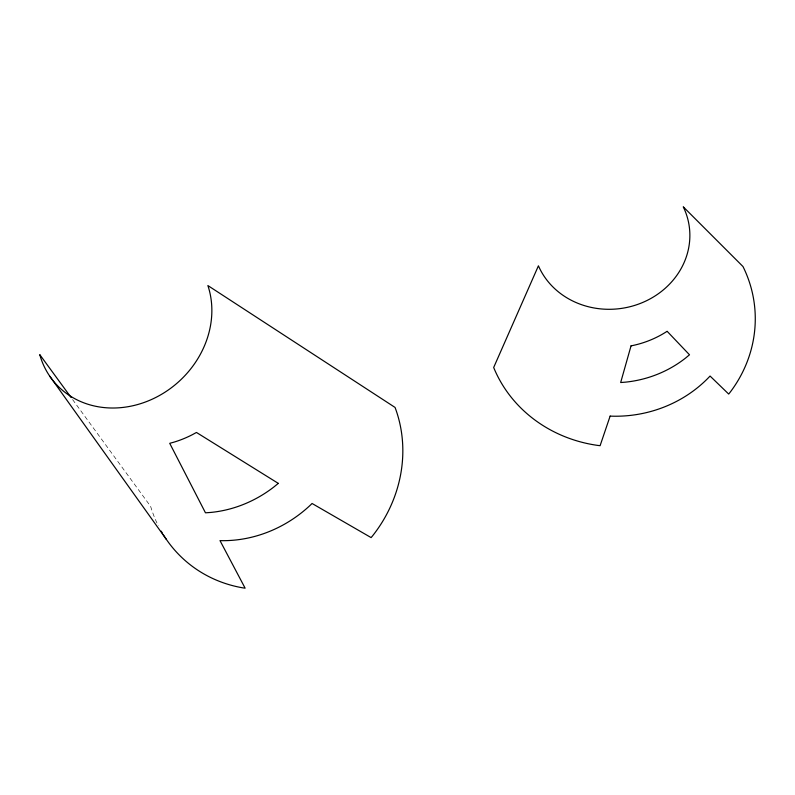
<?xml version="1.0" encoding="UTF-8"?>
<svg xmlns="http://www.w3.org/2000/svg" width="795" height="795" viewBox="0 0 795 795"><rect width="100%" height="100%" fill="white"/><g stroke="black" fill="none" stroke-linecap="round" stroke-linejoin="round"><path stroke-width="0.6" stroke-dasharray="3.98 2.98" d="M72.574 399.537L150.633 506.395A133.659 123.533 -45.3 0 0 158.294 525.753"/><path stroke-width="1.19" d="M71.113 397.54L39.75 354.6A92.409 80.802 -41.6 0 0 148.526 400.789A92.409 80.802 -41.6 0 0 207.883 285.564L395.055 407.438A133.659 123.533 -45.3 0 1 372.547 535.89L371.116 537.599L312.057 503.483L310.428 505.083A122.609 111.698 -43.9 0 1 222.143 540.67L219.986 540.6L245.128 588.181L243.031 587.883A133.659 123.533 -45.3 0 1 163.045 534.3M49.846 376.323L166.374 539.427M162.409 533.256A133.659 123.533 -45.3 0 1 161.176 531.139M631.041 345.855L620.666 382.534L625.715 382.127A109.074 100.369 -8.1 0 0 685.697 357.959L689.504 354.789L667.114 331.276L666.568 331.654A94.615 86.585 -8.7 0 1 631.707 345.736L631.041 345.855M610.133 416.103L600.106 445.677L597.88 445.429A135.299 125.729 -6.8 0 1 493.675 367.499L538.424 265.808A78.616 71.51 -9.3 0 0 641.525 302.955A78.616 71.51 -9.3 0 0 683.263 206.819L742.997 266.554A135.299 125.729 -6.8 0 1 730.058 392.362L728.697 394.062L710.064 376.045A122.818 113.596 -7.5 0 1 610.411 416.123L610.133 416.103M278.3 483.38L274.096 486.808A116.338 105.099 -43.3 0 1 210.635 512.447L205.468 512.815L169.723 443.322L173.956 442.149A101.223 89.596 -42.1 0 0 192.519 434.607L196.454 432.46L278.3 483.38"/></g></svg>
